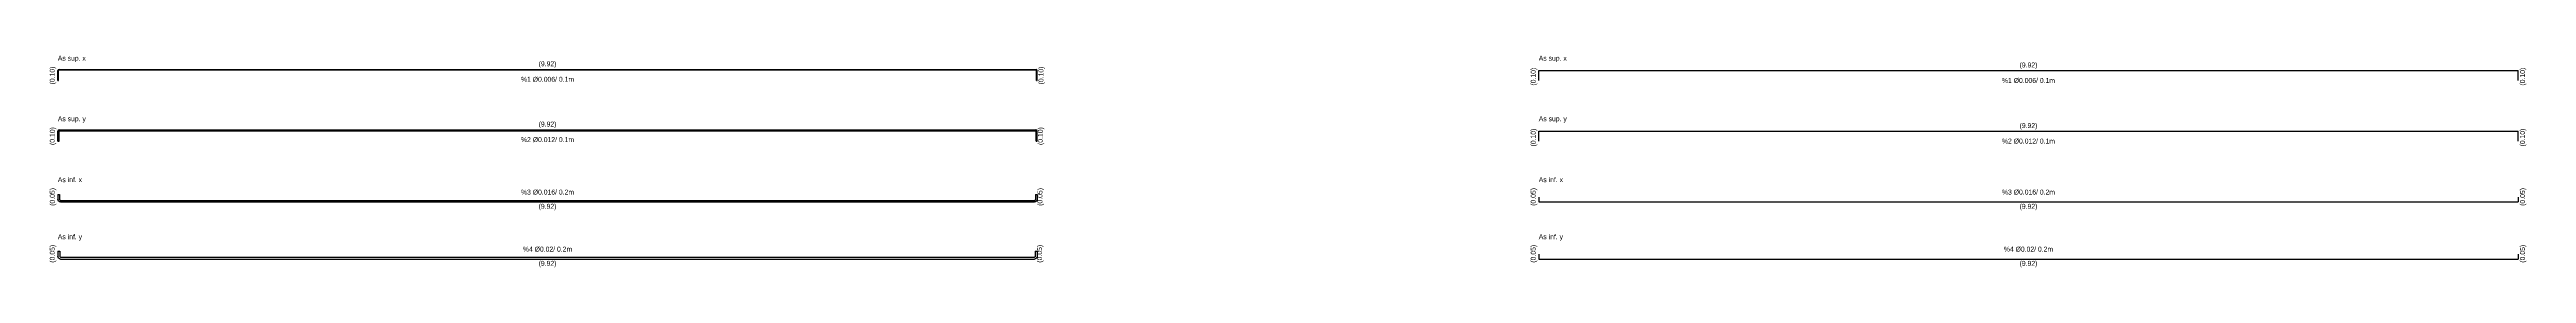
# Model space of a CAD drawing. Header units: metres. Extents: x -0.1 to 25, y -2.1 to 0.1.
import ezdxf
from ezdxf.enums import TextEntityAlignment as Align

# ---------------------------------------------------------------- set-up
doc = ezdxf.new("R2010")
doc.units = ezdxf.units.M

msp = doc.modelspace()

# ---------------------------------------------------------------- linework, layer by layer
for p, q in [((0, -0.2), (0, -0.1)), ((0, -0.2), (0.006, -0.2)), ((0.006, -0.2), (0.006, -0.1)), ((0.012, -0.088), (9.908, -0.088)), ((0.012, -0.094), (9.908, -0.094)), ((9.914, -0.2), (9.914, -0.1)), ((9.914, -0.2), (9.92, -0.2)), ((9.92, -0.2), (9.92, -0.1)), ((15, -0.2), (15, -0.1)), ((15, -0.1), (24.92, -0.1)), ((24.92, -0.2), (24.92, -0.1)), ((0, -0.812), (0, -0.712)), ((0.012, -0.812), (0.012, -0.712)), ((0.015, -0.697), (9.905, -0.697)), ((0.015, -0.709), (9.905, -0.709)), ((9.908, -0.812), (9.908, -0.712)), ((9.92, -0.812), (9.92, -0.712)), ((15, -0.812), (15, -0.712)), ((15, -0.712), (24.92, -0.712)), ((24.92, -0.812), (24.92, -0.712)), ((0, -0.812), (0.012, -0.812)), ((9.908, -0.812), (9.92, -0.812)), ((0, -1.351), (0.016, -1.351)), ((0, -1.351), (0, -1.401)), ((0.016, -1.351), (0.016, -1.401)), ((0.026, -1.411), (9.894, -1.411)), ((0.026, -1.427), (9.894, -1.427)), ((9.904, -1.351), (9.92, -1.351)), ((9.904, -1.351), (9.904, -1.401)), ((9.92, -1.351), (9.92, -1.401)), ((15, -1.377), (15, -1.427)), ((15, -1.427), (24.92, -1.427)), ((24.92, -1.377), (24.92, -1.427)), ((0, -1.925), (0.02, -1.925)), ((0, -1.925), (0, -1.975)), ((0.02, -1.925), (0.02, -1.975)), ((0.028, -1.983), (9.892, -1.983)), ((0.028, -2.003), (9.892, -2.003)), ((9.9, -1.925), (9.92, -1.925)), ((9.9, -1.925), (9.9, -1.975)), ((9.92, -1.925), (9.92, -1.975)), ((15, -1.953), (15, -2.003)), ((15, -2.003), (24.92, -2.003)), ((24.92, -1.953), (24.92, -2.003))]:
    msp.add_line(p, q)
for centre, radius, start, end in [((0.012, -0.1), 0.012, 90, 180), ((0.012, -0.1), 0.006, 90, 180), ((9.908, -0.1), 0.012, 0, 90), ((9.908, -0.1), 0.006, 0, 90), ((0.015, -0.712), 0.015, 90, 180), ((0.015, -0.712), 0.003, 90, 180), ((9.905, -0.712), 0.015, 0, 90), ((9.905, -0.712), 0.003, 0, 90)]:
    msp.add_arc(centre, radius, start, end)
at = {"extrusion": (0, 0, -1)}
for centre, radius, start, end in [((-0.026, -1.401), 0.026, -90, 0), ((-0.026, -1.401), 0.01, -90, 0), ((-9.894, -1.401), 0.01, 180, -90), ((-9.894, -1.401), 0.026, 180, -90), ((-0.028, -1.975), 0.028, -90, 0), ((-0.028, -1.975), 0.008, -90, 0), ((-9.892, -1.975), 0.008, 180, -90), ((-9.892, -1.975), 0.028, 180, -90)]:
    msp.add_arc(centre, radius, start, end, dxfattribs=at)

# ---------------------------------------------------------------- texts
for s, p in [('As sup. x', (0, 0)), ('As sup. x', (15, 0)), ('As sup. y', (0, -0.612)), ('As sup. y', (15, -0.612)), ('As inf. x', (0, -1.227)), ('As inf. x', (15, -1.227)), ('As inf. y', (0, -1.803)), ('As inf. y', (15, -1.803))]:
    msp.add_text(s, height=0.05).set_placement(p)
for s, p in [('(0.10)', (-0.05, -0.15)), ('(0.10)', (9.964, -0.15)), ('(0.10)', (14.95, -0.162)), ('(0.10)', (24.97, -0.162)), ('(0.10)', (-0.05, -0.762)), ('(0.10)', (9.958, -0.762)), ('(0.10)', (14.95, -0.777)), ('(0.10)', (24.97, -0.777)), ('(0.05)', (-0.05, -1.376)), ('(0.05)', (9.954, -1.376)), ('(0.05)', (14.95, -1.376)), ('(0.05)', (24.97, -1.376)), ('(0.05)', (-0.05, -1.95)), ('(0.05)', (9.95, -1.95)), ('(0.05)', (14.95, -1.95)), ('(0.05)', (24.97, -1.95))]:
    msp.add_text(s, height=0.05, rotation=90).set_placement(p, align=Align.MIDDLE)
for s, p in [('%1 Ø0.006/ 0.1m', (4.96, -0.188)), ('(9.92)', (4.96, -0.038)), ('%1 Ø0.006/ 0.1m', (19.96, -0.2)), ('(9.92)', (19.96, -0.05)), ('(9.92)', (4.96, -0.647)), ('(9.92)', (19.96, -0.662)), ('%2 Ø0.012/ 0.1m', (4.96, -0.797)), ('%2 Ø0.012/ 0.1m', (19.96, -0.812)), ('%3 Ø0.016/ 0.2m', (4.96, -1.327)), ('(9.92)', (4.96, -1.477)), ('%3 Ø0.016/ 0.2m', (19.96, -1.327)), ('(9.92)', (19.96, -1.477)), ('%4 Ø0.02/ 0.2m', (4.96, -1.903)), ('%4 Ø0.02/ 0.2m', (19.96, -1.903)), ('(9.92)', (4.96, -2.053)), ('(9.92)', (19.96, -2.053))]:
    msp.add_text(s, height=0.05).set_placement(p, align=Align.MIDDLE)

doc.saveas('drawing.dxf')
